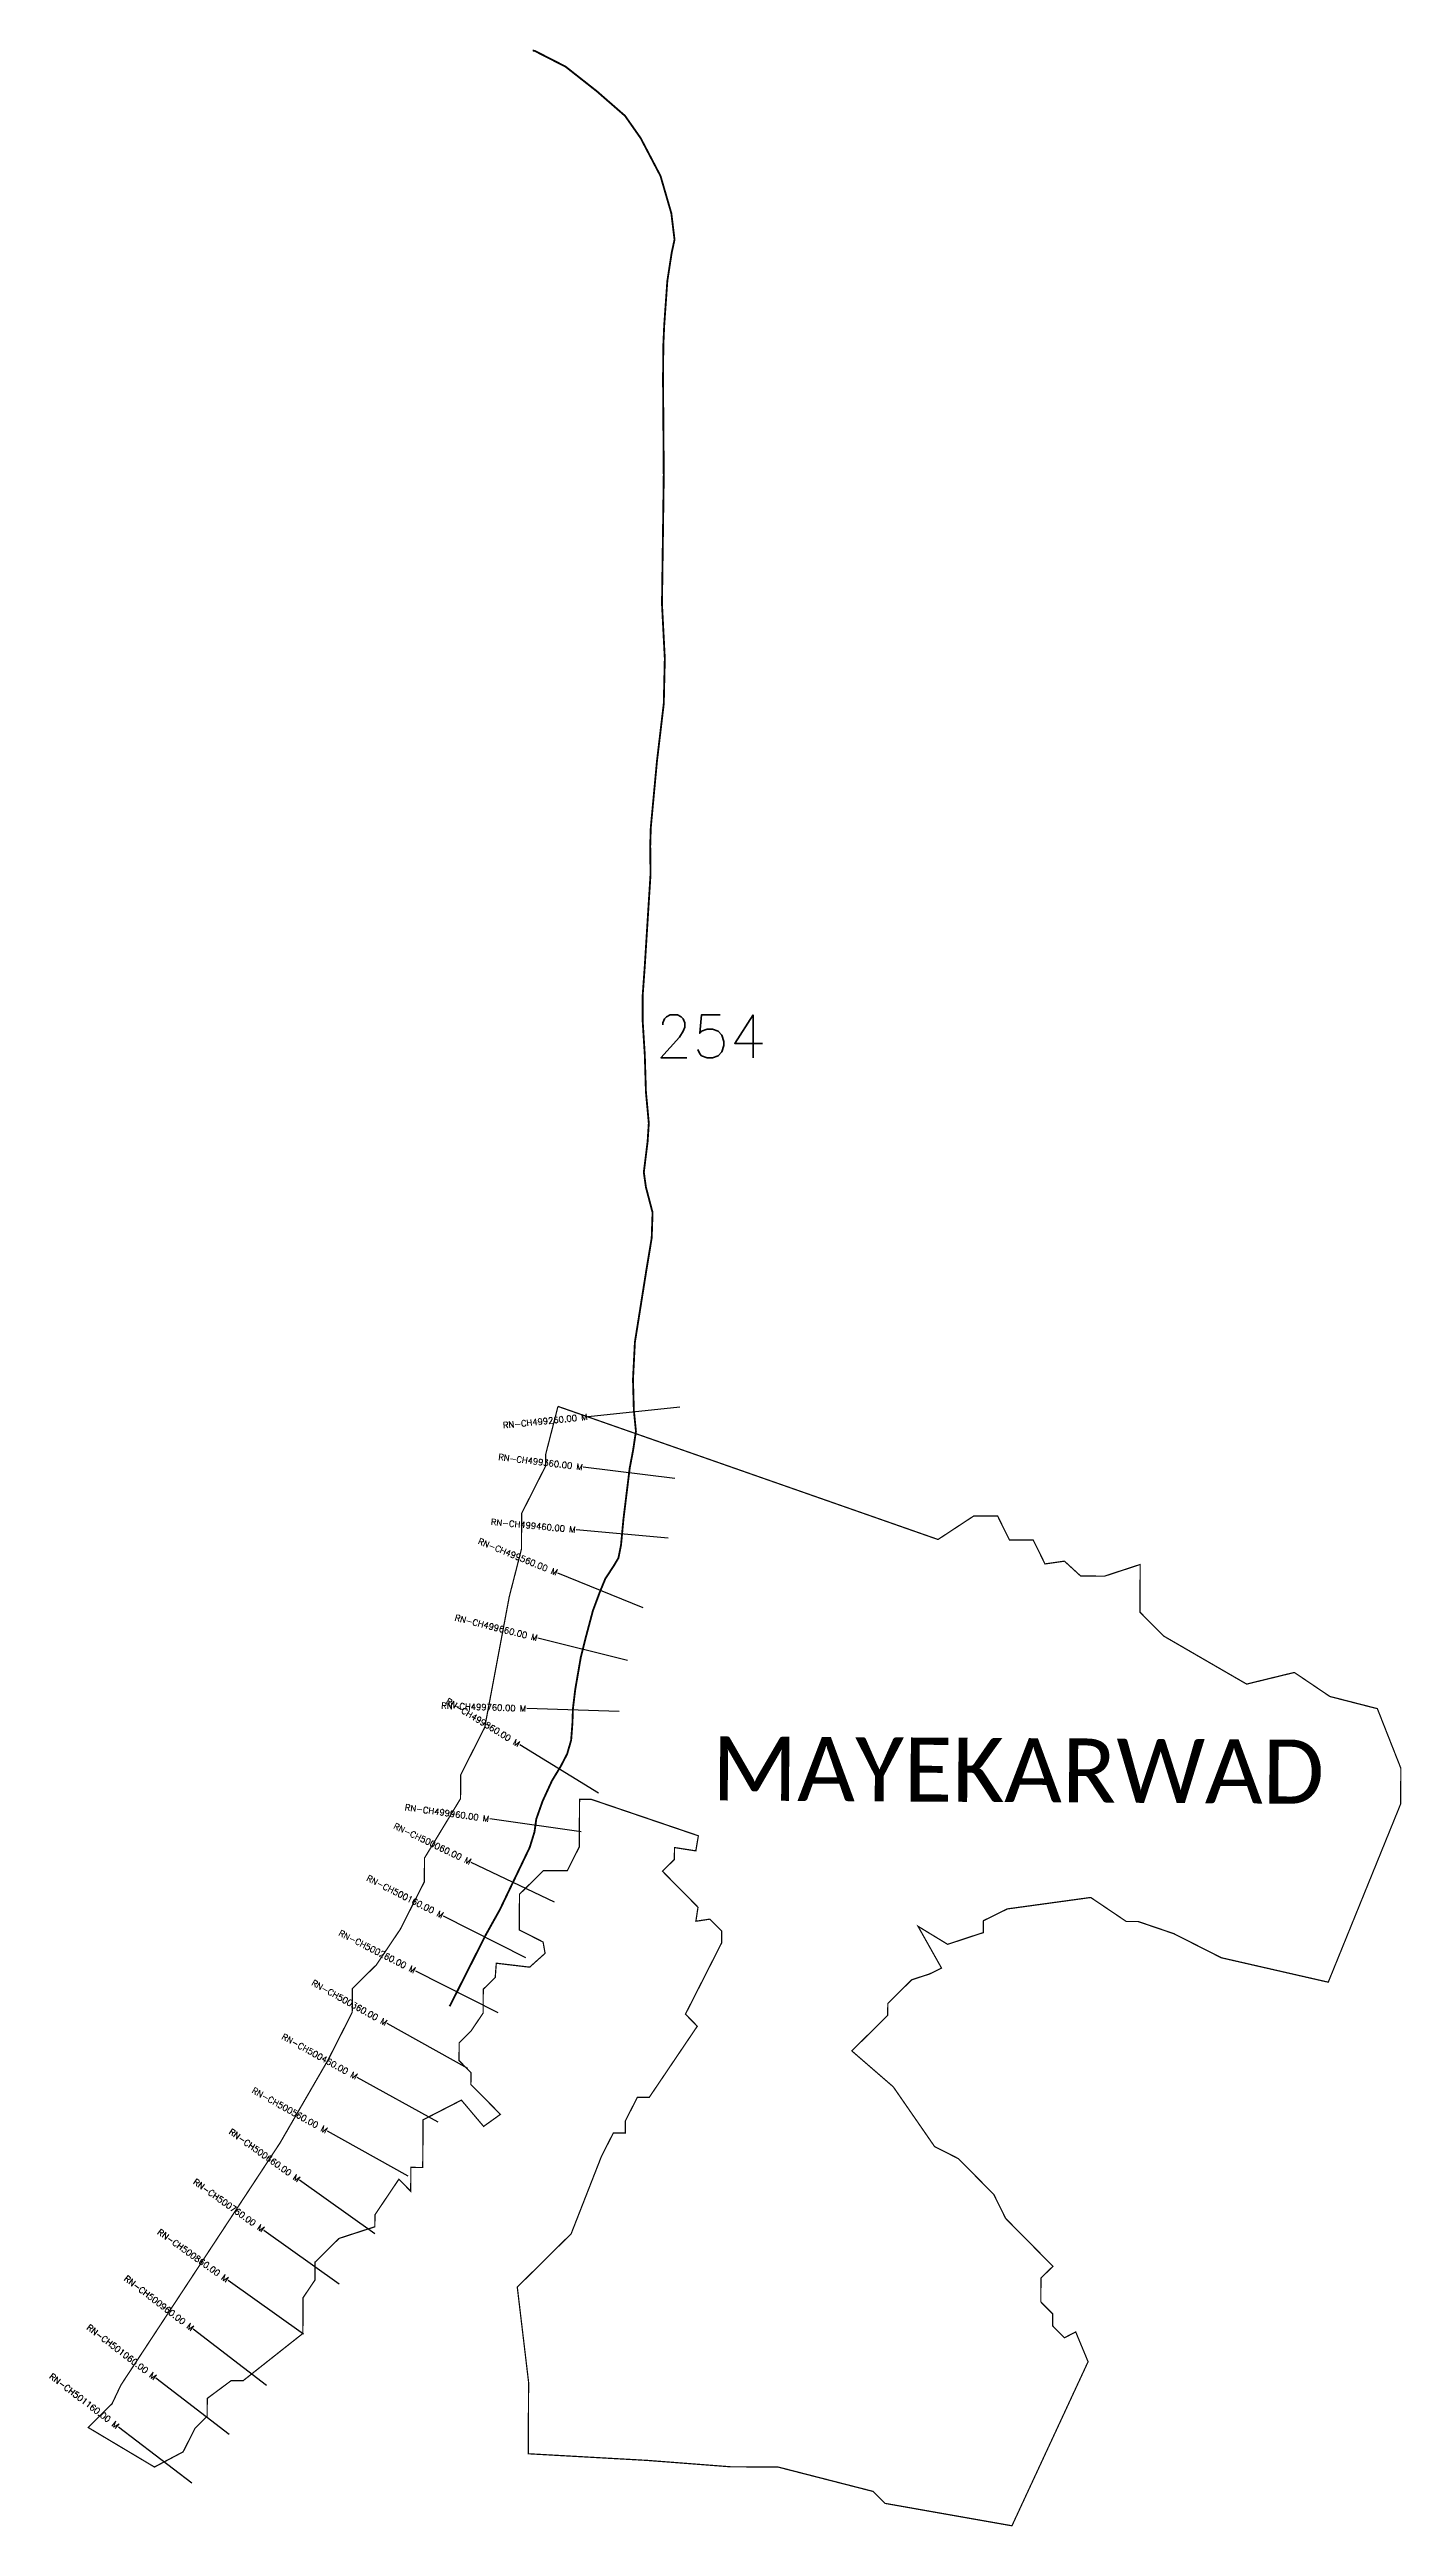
# Model space of a CAD drawing. Header units: metres. Extents: x 316907 to 319103, y 1885066 to 1889090.
import ezdxf
from ezdxf.enums import TextEntityAlignment as Align

# ---------------------------------------------------------------- set-up
doc = ezdxf.new("R2010")
doc.units = ezdxf.units.M
for name, color, linetype in [('CS', 134, 'Continuous'), ('CSMark', 6, 'Continuous'), ('NATURALLY PROTECTED', 3, 'Continuous'), ('VILLAGE NAME', 250, 'Continuous')]:
    doc.layers.add(name, color=color, linetype=linetype)
doc.styles.get("Standard").update_dxf_attribs({"font": 'simplex.shx'})

msp = doc.modelspace()

# ---------------------------------------------------------------- linework, layer by layer
at = {"color": 6, "const_width": 2, "flags": 128}
msp.add_lwpolyline([(317732.6, 1886885.9), (318350.1, 1886669.7), (318408.3, 1886708), (318447, 1886707.7), (318466.1, 1886669), (318504.8, 1886668.8), (318523.9, 1886630), (318555.5, 1886634.5), (318581.8, 1886610.4), (318620.5, 1886610.1), (318678.6, 1886629.1), (318678.1, 1886551.8), (318716.6, 1886512.9), (318851.5, 1886434.8), (318929, 1886453.7), (318986.7, 1886414.7), (319063.9, 1886394.9), (319102.1, 1886298), (319101.7, 1886240), (318984.1, 1885950.6), (318810.3, 1885990.3), (318733.2, 1886029.4), (318675.3, 1886049.1), (318656, 1886049.2), (318598.2, 1886088.2), (318462.7, 1886069.6), (318423.9, 1886050.5), (318423.8, 1886031.2), (318365.7, 1886012.1), (318317.6, 1886041.4), (318355.8, 1885973.5), (318336.5, 1885964), (318307.4, 1885954.5), (318268.5, 1885916), (318268.4, 1885896.7), (318210, 1885839), (318277.4, 1885780.6), (318344.5, 1885683.6), (318383.1, 1885664), (318440.8, 1885605.7), (318459.9, 1885566.9), (318536.8, 1885489.1), (318517.3, 1885469.9), (318517.1, 1885431.2), (318536.4, 1885411.8), (318536.4, 1885392.3), (318555.5, 1885373), (318573.8, 1885382.5), (318593.9, 1885334.1), (318470.2, 1885067.6), (318263.9, 1885104), (318244.7, 1885123.4), (318090.2, 1885163), (318012.9, 1885163.4), (317877.6, 1885173.8), (317684.3, 1885184.6), (317684.9, 1885300.6), (317666.5, 1885455.3), (317754, 1885541.9), (317803.1, 1885667.3), (317822.6, 1885705.8), (317841.9, 1885705.7), (317842, 1885725.1), (317861.6, 1885763.6), (317880.9, 1885763.5), (317959, 1885879.1), (317939.7, 1885898.6), (317998.4, 1886014.2), (317998.5, 1886033.6), (317979.3, 1886053), (317956.7, 1886049.6), (317960.1, 1886072.4), (317902.4, 1886130.8), (317921.8, 1886150), (317921.9, 1886169.3), (317956.6, 1886163.9), (317960.7, 1886188.4), (317787, 1886247.5), (317767.7, 1886247.6), (317767.2, 1886170.2), (317747.7, 1886131.6), (317709, 1886131.9), (317670.1, 1886093.4), (317669.8, 1886035.4), (317708.4, 1886015.9), (317711.7, 1885997.5), (317686.6, 1885975), (317632.4, 1885981.4), (317630.7, 1885958.3), (317611.2, 1885939.1), (317611, 1885900.4), (317591.5, 1885871.5), (317572.1, 1885852.3), (317571.9, 1885823.3), (317591.2, 1885803.8), (317591.1, 1885784.5), (317639.1, 1885735.9), (317611.8, 1885716.3), (317575.7, 1885759), (317513.4, 1885727), (317512.9, 1885649.6), (317493.6, 1885649.7), (317493.4, 1885611), (317474.1, 1885630.5), (317435.2, 1885572.7), (317435.1, 1885553.3), (317377, 1885534.4), (317338, 1885495.9), (317337.9, 1885466.9), (317318.4, 1885438), (317318.1, 1885380), (317221, 1885303.2), (317201.6, 1885303.3), (317162.8, 1885274.5), (317162.6, 1885245.5), (317143.1, 1885226.3), (317123.6, 1885187.7), (317077, 1885163), (316969.2, 1885227.3), (317008.1, 1885265.8), (317022.5, 1885296.2), (317281.1, 1885689.6), (317359.2, 1885824.5), (317398.3, 1885901.6), (317398.6, 1885940.3), (317437.5, 1885978.7), (317476.4, 1886036.5), (317515.5, 1886113.6), (317515.8, 1886152.3), (317574.3, 1886248.7), (317574.5, 1886287.3), (317613.6, 1886364.5), (317653.5, 1886576.9), (317673.3, 1886654.1), (317673.6, 1886712.1), (317712.7, 1886789.3), (317712.8, 1886808.6), (317732.6, 1886885.8)], dxfattribs=at)
at = {"layer": 'CS'}
for p, q in [((317930.8, 1886884.4), (317781.5, 1886869.2)), ((317922.7, 1886768.8), (317773.8, 1886787)), ((317911.4, 1886671.6), (317762.1, 1886685.5)), ((317871.1, 1886558.5), (317732.3, 1886615.2)), ((317845.7, 1886473), (317700.1, 1886509.4)), ((317831.8, 1886390.1), (317681.9, 1886395.1)), ((317798.4, 1886257.7), (317670.5, 1886336)), ((317770.2, 1886194.9), (317621.7, 1886215.7)), ((317727.1, 1886080.4), (317591.8, 1886145.2)), ((317680.5, 1885990.1), (317546.7, 1886057.8)), ((317635.4, 1885900.9), (317501.5, 1885968.6)), ((317586.2, 1885810.5), (317455.1, 1885883.3)), ((317537.7, 1885723.1), (317406.5, 1885795.9)), ((317489.1, 1885635.7), (317358, 1885708.5)), ((317435.1, 1885541.8), (317312.9, 1885628.8)), ((317377.1, 1885460.3), (317254.9, 1885547.4)), ((317319, 1885378.9), (317196.9, 1885465.9)), ((317259.3, 1885295.6), (317140.1, 1885386.7)), ((317198.5, 1885216.1), (317079.4, 1885307.2)), ((317137.8, 1885136.7), (317018.6, 1885227.8))]:
    msp.add_line(p, q, dxfattribs=at)
at = {"layer": 'NATURALLY PROTECTED', "const_width": 3, "flags": 128}
msp.add_lwpolyline([(317691.5, 1889088.4), (317695.2, 1889087.6), (317744.9, 1889062.2), (317795.7, 1889022.2), (317841.6, 1888982.2), (317867, 1888946), (317899.2, 1888884.6), (317916.8, 1888824), (317922, 1888781.1), (317917.4, 1888760.1), (317910.3, 1888714), (317905.2, 1888641.6), (317903.8, 1888609.5), (317903.3, 1888554.4), (317904.5, 1888398.7), (317901.6, 1888189.4), (317906.2, 1888100.7), (317904.5, 1888027.3), (317893.5, 1887934.5), (317883.4, 1887826), (317882.5, 1887796.1), (317883, 1887750), (317880, 1887702.8), (317873.5, 1887598.8), (317870.3, 1887554.5), (317870.3, 1887511.1), (317873.7, 1887456.3), (317875.5, 1887397.1), (317880.2, 1887345.9), (317878.2, 1887315.5), (317872.1, 1887266.3), (317875.5, 1887242), (317886.3, 1887200.9), (317884.9, 1887159.5), (317876.2, 1887107), (317867.4, 1887051.7), (317857.6, 1886990.2), (317854.5, 1886929.4), (317855.9, 1886879.4), (317859.3, 1886845.5), (317854.7, 1886814.7), (317849.2, 1886785.9), (317839, 1886702.9), (317835.1, 1886661), (317830.9, 1886639.7), (317823.2, 1886626.8), (317809.5, 1886605.9), (317800.9, 1886585), (317789.4, 1886554.2), (317777.4, 1886509.2), (317769.7, 1886478.4), (317760.7, 1886426.3), (317756.9, 1886394.9), (317756.1, 1886371), (317754, 1886343.6), (317747.5, 1886321.3), (317736.8, 1886300.7), (317722.9, 1886277.9), (317707.6, 1886244.6), (317697.4, 1886215.7), (317694.4, 1886194.4), (317686.7, 1886169.5), (317671.4, 1886137.6), (317638.3, 1886068.6), (317615.3, 1886027.4), (317558.4, 1885914.9), (317556.5, 1885911.4)], dxfattribs=at)

# ---------------------------------------------------------------- texts
at = {"insert": (317890.9, 1887522.1), "char_height": 70, "attachment_point": 1}
msp.add_mtext_dynamic_manual_height_columns('254', width=95.172, gutter_width=1, heights=[0], dxfattribs=at)
at = {"layer": 'CSMark'}
for s, rotation, p in [('RN-CH499260.00 M', 5.8279, (317780.5, 1886869.1)), ('RN-CH499360.00 M', 353.0264, (317772.8, 1886787.1)), ('RN-CH499460.00 M', 354.6738, (317761.1, 1886685.6)), ('RN-CH499560.00 M', 337.7935, (317731.3, 1886615.5)), ('RN-CH499660.00 M', 345.9659, (317699.2, 1886509.6)), ('RN-CH499760.00 M', 358.0685, (317680.9, 1886395.1)), ('RN-CH499860.00 M', 328.5242, (317669.6, 1886336.6)), ('RN-CH499960.00 M', 352.0553, (317620.7, 1886215.8)), ('RN-CH500060.00 M', 334.3951, (317590.9, 1886145.6)), ('RN-CH500160.00 M', 333.1594, (317545.8, 1886058.3)), ('RN-CH500260.00 M', 333.1594, (317500.6, 1885969.1)), ('RN-CH500360.00 M', 330.9589, (317454.2, 1885883.8)), ('RN-CH500460.00 M', 330.9589, (317405.7, 1885796.4)), ('RN-CH500560.00 M', 330.9589, (317357.1, 1885709)), ('RN-CH500660.00 M', 324.5404, (317312.1, 1885629.4)), ('RN-CH500760.00 M', 324.5404, (317254.1, 1885547.9)), ('RN-CH500860.00 M', 324.5404, (317196, 1885466.5)), ('RN-CH500960.00 M', 322.6099, (317139.3, 1885387.3)), ('RN-CH501060.00 M', 322.6099, (317078.6, 1885307.8)), ('RN-CH501160.00 M', 322.6099, (317017.8, 1885228.4))]:
    msp.add_text(s, height=10, rotation=rotation, dxfattribs=at).set_placement(p, align=Align.MIDDLE_RIGHT)
at = {"layer": 'VILLAGE NAME', "insert": (317983.1, 1886349.9), "char_height": 104.042, "attachment_point": 1, "rotation": 359.6762}
msp.add_mtext_dynamic_manual_height_columns('{\\fCalibri|b0|i0|c0|p34;MAYEKARWAD}', width=1437.725, gutter_width=520.2, heights=[0], dxfattribs=at)

doc.saveas('drawing.dxf')
